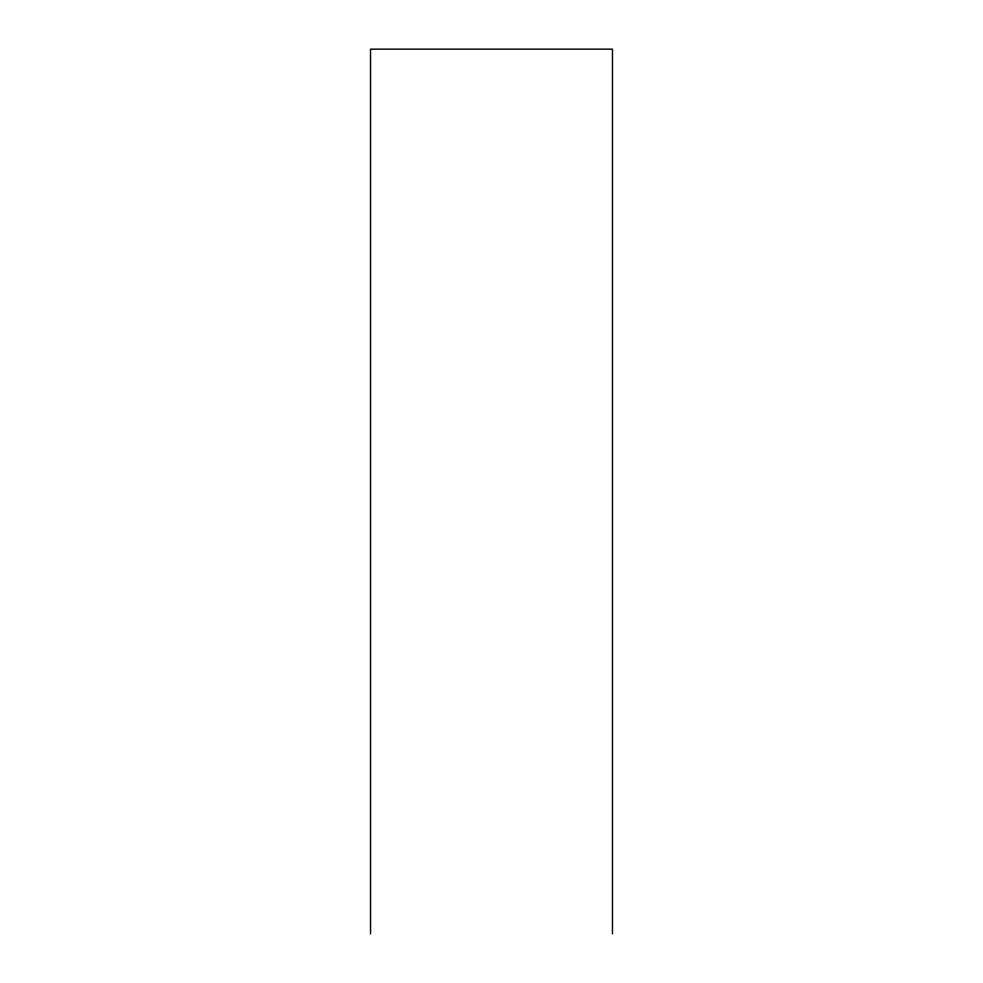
<?xml version="1.0" encoding="UTF-8"?>
<svg xmlns="http://www.w3.org/2000/svg" width="983" height="983" viewBox="0 0 983 983"><rect width="100%" height="100%" fill="white"/><g stroke="black" fill="none" stroke-linecap="round" stroke-linejoin="round"><path stroke-width="1.47" d="M612.47 933.85L612.47 49.15L370.53 49.15L370.53 933.85"/></g></svg>
